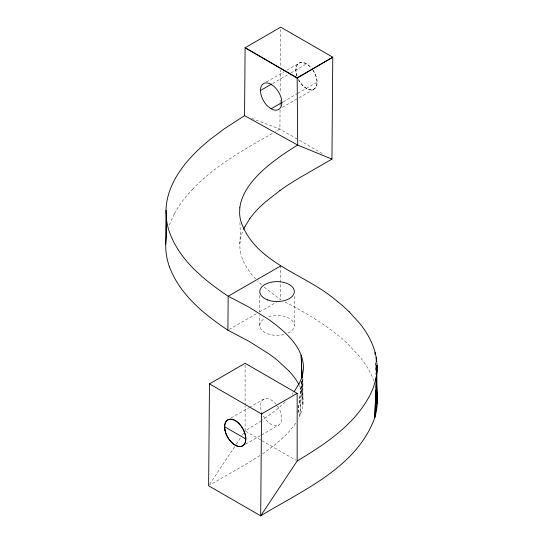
<?xml version="1.0" encoding="UTF-8"?>
<svg xmlns="http://www.w3.org/2000/svg" width="543" height="543" viewBox="0 0 543 543"><rect width="100%" height="100%" fill="white"/><g stroke="black" fill="none" stroke-linecap="round" stroke-linejoin="round"><path stroke-width="0.41" stroke-dasharray="2.71 2.04" d="M259.792 325.4L259.792 315.239M294.326 296.24L294.326 325.4M302.919 378.437L302.851 405.166L302.023 380.609M280.059 109.957L279.903 129.071L275.505 131.65M280.093 105.98L280.113 103.591M280.12 102.79L280.154 98.812M280.215 90.851L280.385 70.149M280.426 65.37L280.724 28.745M301.847 381.077L299.858 415.565L298.195 418.931M302.485 379.72L299.858 415.565A106.448 61.454 0 0 0 302.403 407.786A96.742 55.854 0 0 0 303.096 399.417L302.193 393.336L300.123 387.274M297.992 412.626L301.799 380.67M298.019 412.626L301.935 380.663M169.307 225.094L174.357 213.671M209.571 484.39L235.75 444.995M236.219 444.296L241.825 435.853M242.293 435.153L243.692 433.042M295.657 423.119C286.955 435.819 274.67 445.491 262.099 454.131M292.025 394.422L293.301 392.813M192.507 189.297C215.367 165.506 244.459 149.121 272.959 133.116M285.211 401.854L279.625 407.012A215.578 124.462 0 0 1 275.898 410.155L262.595 420.01M259.887 455.618L247.208 463.512L209.917 484.967M261.359 420.852L245.097 430.932L245.097 405.573M266.525 81.932L284.043 71.812M286.853 70.19L299.05 63.151A14.966 8.722 60.5 0 1 311.268 67.848M272.62 83.473L288.693 74.194M291.014 72.85L306.483 63.925M283.276 101.758L297.238 93.701M297.978 93.274L317.064 82.251M282.265 107.405L298.29 98.154M298.989 97.754L313.922 89.133M229.214 329.431L256.934 313.454M259.574 311.933L276.726 302.037M231.203 417.913L248.68 407.827M249.407 407.406L263.64 399.186M245.545 444.201L260.803 435.391M261.536 434.97L278.607 425.108A14.966 8.64 60 0 0 273.869 401.922A14.966 8.64 60 0 0 260.905 409.408A14.966 8.64 60 0 0 278.607 425.108M251.619 118.347L279.903 129.071L298.121 139.585M285.136 302.037C302.58 310.99 319.562 320.994 335.085 333.022A262.995 151.843 0 0 1 347.377 343.475L360.023 357.029A190.41 109.93 0 0 1 373.903 381.179M299.424 140.338L324.144 154.612M245.748 431.305L261.366 440.325M262.018 440.699L295.854 460.233M264.271 287.206L280.69 299.756L280.412 266.104M261.59 284.824L257.538 280.914M255.631 278.926C249.074 271.887 243.386 263.667 240.956 254.246M375.973 371.174L375.559 361.91L375.905 371.256M302.207 379.503L302.987 397.938M239.945 222.481L240.311 232.506L239.884 243.983A104.555 60.361 0 0 0 240.956 254.212M259.792 295.514L259.792 311.947M245.097 364.998L245.097 404.725M312.822 70.02A14.966 8.64 60 0 1 313.963 89.106A14.966 8.64 60 0 1 298.012 78.572M296.98 76.04A14.966 8.64 60 0 1 298.969 63.198A14.966 8.64 60 0 1 311.071 67.78M312.985 70.101A14.966 8.722 60.5 0 1 313.874 89.154A14.966 8.722 60.5 0 1 297.985 78.674M296.906 75.959A14.966 8.722 60.5 0 1 299.112 63.117M268.676 316.684A17.267 9.971 0 0 1 291.299 319.766A17.267 9.971 0 0 1 288.123 333.056M283.914 334.549A17.267 9.971 0 0 1 262.771 331.006A17.267 9.971 0 0 1 264.848 318.354M299.492 385.768A122.718 70.848 0 0 1 300.198 387.261M174.283 213.657A226.336 130.673 0 0 1 192.568 189.317M239.809 243.895A115.937 66.938 0 0 1 242.986 230.768"/><path stroke-width="0.81" d="M297.157 393.363L261.522 413.929L260.694 515.85L297.157 460.987L297.157 393.363L245.097 363.301L209.462 383.874L208.634 485.795L260.694 515.85C302.845 490.044 356.697 467.706 374.765 417.615A171.337 98.921 0 0 0 377.066 395.609L376.577 384.661M289.243 371.222L277.045 359.982A217.96 125.84 0 0 0 269.233 354.084L249.495 341.581L227.897 330.192L228.175 296.213C203.191 279.489 177.792 258.814 168.493 229.078A181.81 104.969 0 0 1 166.341 218.3L166.009 210.222A181.111 104.561 0 0 1 167.529 198.29C171.846 179.645 183.826 163.816 197.347 150.744A292.792 169.043 0 0 1 210.026 139.565L224.449 128.698L244.554 115.666L245.103 47.723L280.738 27.15L332.784 57.198L331.949 159.119L299.044 178.09A323.105 186.541 0 0 0 279.978 190.518M376.428 410.535L376.978 365.14C376.699 356.079 374.059 347.208 369.993 339.144A194.34 112.204 0 0 0 359.968 323.669L349.129 311.763M165.737 244.194L166.341 218.3L166.287 237.515L166.009 210.222M375.946 389.684L374.765 417.615L376.978 365.14L376.584 374.446M376.014 387.994L376.442 377.833M239.809 207.84L239.606 213.297A105.837 61.108 0 0 0 240.685 220.594C254.294 262.9 304.508 273.611 334.807 299.363A258.706 149.366 0 0 1 349.142 311.757M244.961 226.465L249.875 218.578M294.516 391.184L299.56 382.829A105.878 61.128 0 0 0 303.32 369.735L303.408 367.217A92.602 53.465 0 0 0 303.259 363.966C301.365 347.941 289.222 335.71 277.324 326.01A220.641 127.388 0 0 0 267.855 318.951L248.85 307.08L228.175 296.213L280.412 266.104M279.95 190.545L265.283 202.077A178.219 102.898 0 0 0 249.78 218.557M297.157 460.987C326.044 443.658 356.71 423.445 371.548 391.89A175.66 101.419 0 0 0 376.964 369.756M282.177 102.396L271.127 108.776A14.966 8.769 59.6 0 1 260.464 90.532L271.514 84.111M297.15 77.771L332.784 57.198L297.15 78.158L245.103 47.723L297.15 77.771L297.7 145.076A321.252 185.475 0 0 0 279.706 156.866L273.238 161.665A234.108 135.159 0 0 0 263.464 169.789C254.294 178.152 245.782 187.926 241.662 199.831A112.238 64.8 0 0 0 239.802 207.84M331.949 159.119L297.7 145.076L244.554 115.666M209.462 383.874L261.522 413.929M224.632 426.764L245.803 438.995M227.897 330.192C203.896 314.139 179.814 294.598 169.409 266.749M376.543 391.53L377.066 395.609M375.22 354.328L375.145 352.638L375.213 354.335M376.048 372.865L376.123 374.548M376.272 377.914L376.387 380.446M302.132 377.826L301.175 355.203L301.942 378.071M376.184 378.023L376.285 380.562M376.564 387.329L377.215 403.408L376.509 372.383M376.163 357.287L376.258 361.482M289.175 371.249A122.718 70.848 0 0 1 299.112 385.021M169.396 266.688A182.631 105.444 0 0 1 166.077 252.4L166.07 252.271A180.928 104.46 0 0 1 166.429 236.538M243.576 229.424A115.937 66.938 0 0 1 245.049 226.479M271.133 108.817A14.966 8.763 59.3 0 0 281.824 102.6A14.966 8.695 59.3 0 0 271.127 84.335A14.966 8.702 59.7 0 0 260.43 90.511M267.38 299.845A17.267 9.971 0 0 0 294.279 292.304A17.267 9.971 0 0 0 269.511 282.625A17.267 9.971 0 0 0 267.38 299.845M224.938 429.988A14.966 8.722 60.5 0 0 242.538 445.932A14.966 8.722 60.5 0 0 238.18 422.712A14.966 8.722 60.5 0 0 224.938 429.988M224.999 430.137A14.966 8.64 60 0 0 242.701 445.837A14.966 8.64 60 0 0 237.956 422.658A14.966 8.64 60 0 0 224.999 430.137"/></g></svg>
